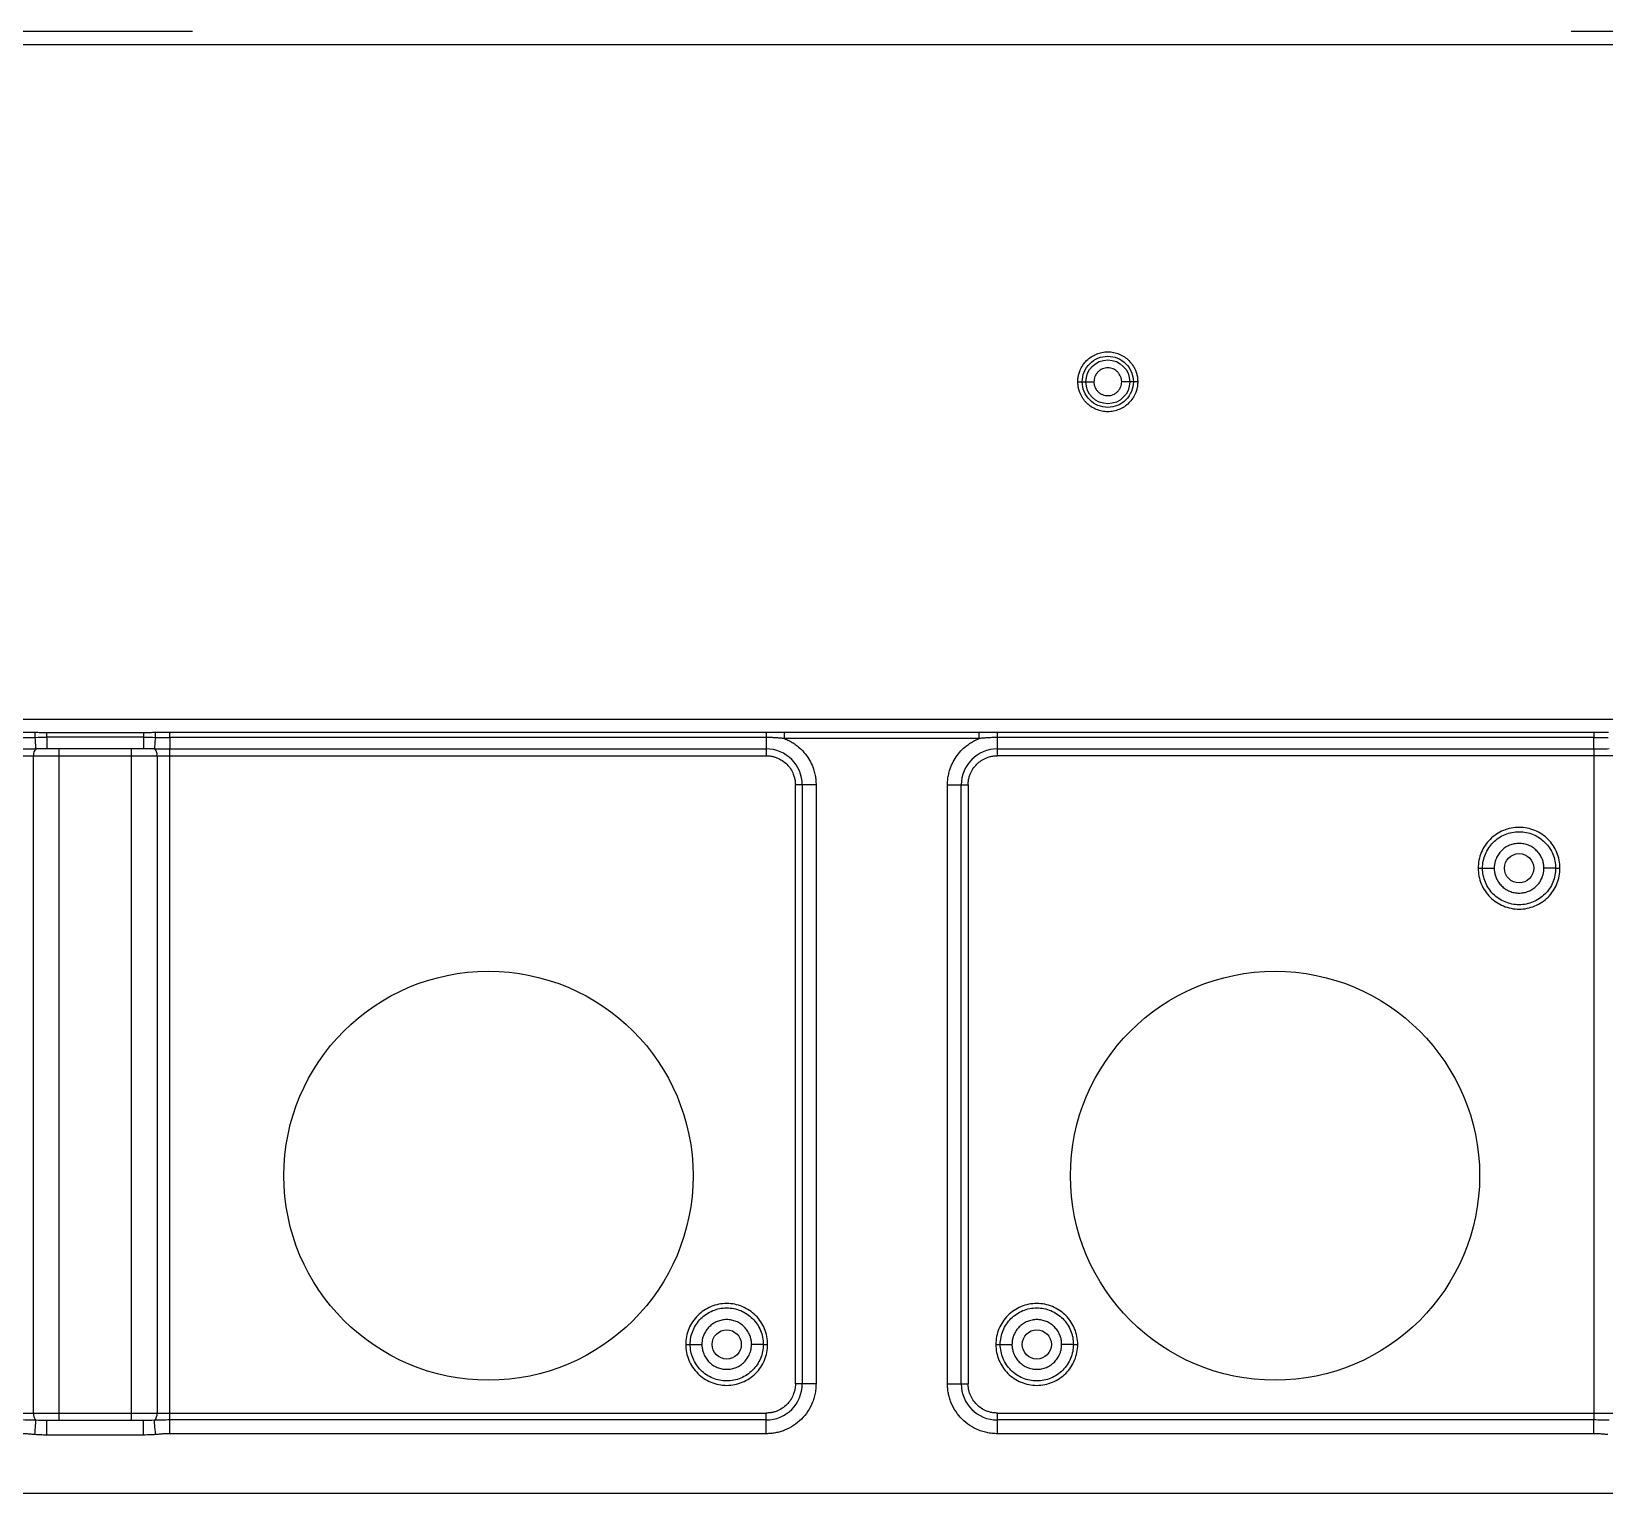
# Model space of a CAD drawing. Header units: millimetres. Extents: x -1 to 1576, y 30 to 633.
# Drawn here: x 1299.5 to 1407.1, y 30.4 to 130.5 of the extents above; entities that cross this region are included whole.
import ezdxf

# ---------------------------------------------------------------- set-up
doc = ezdxf.new("R2010")
doc.units = ezdxf.units.MM

msp = doc.modelspace()

# ---------------------------------------------------------------- linework, layer by layer
at = {"color": 7, "linetype": 'Continuous', "lineweight": 25}
for p, q in [((1310.47, 130.5), (1297.17, 130.5)), ((1418.11, 130.5), (1404.81, 130.5)), ((1189.77, 129.61), (1474.34, 129.61)), ((1182.27, 83.41), (1427.52, 83.41)), ((1300.51, 82.51), (1307.13, 82.51)), ((1307.13, 82.18), (1300.51, 82.18)), ((1308.92, 82.52), (1349.73, 82.52)), ((1349.73, 82.16), (1308.92, 82.16)), ((1349.73, 82.16), (1349.73, 80.91)), ((1350.99, 82.53), (1364.29, 82.53)), ((1364.29, 82.09), (1350.99, 82.09)), ((1365.55, 82.52), (1406.36, 82.52)), ((1406.36, 82.16), (1365.55, 82.16)), ((1365.55, 80.91), (1365.55, 82.16)), ((1257.91, 80.91), (1349.73, 80.91)), ((1299.6, 35.91), (1299.6, 80.91)), ((1300.46, 81.41), (1300.51, 81.42)), ((1300.51, 81.41), (1307.13, 81.41)), ((1301.34, 81.41), (1301.34, 35.41)), ((1306.3, 35.41), (1306.3, 81.41)), ((1307.13, 81.42), (1307.18, 81.41)), ((1308.05, 80.91), (1308.05, 35.91)), ((1308.92, 81.38), (1349.73, 81.38)), ((1308.92, 35.44), (1308.92, 81.38)), ((1365.55, 81.38), (1406.36, 81.38)), ((1426.61, 80.91), (1365.55, 80.91)), ((1406.36, 81.38), (1406.36, 35.44)), ((1353.15, 78.91), (1351.73, 78.91)), ((1351.73, 37.91), (1351.73, 78.91)), ((1352.2, 78.91), (1352.2, 37.91)), ((1353.15, 78.91), (1353.15, 37.91)), ((1362.14, 37.91), (1362.14, 78.91)), ((1362.14, 78.91), (1363.55, 78.91)), ((1363.08, 37.91), (1363.08, 78.91)), ((1363.55, 78.91), (1363.55, 37.91)), ((1353.15, 37.91), (1351.73, 37.91)), ((1362.14, 37.91), (1363.55, 37.91)), ((1257.91, 35.91), (1349.73, 35.91)), ((1349.73, 34.5), (1349.73, 35.91)), ((1365.55, 34.5), (1365.55, 35.91)), ((1365.55, 35.91), (1457.37, 35.91)), ((1307.13, 35.41), (1300.51, 35.41)), ((1307.18, 35.41), (1307.13, 35.41)), ((1349.73, 35.44), (1308.92, 35.44)), ((1349.73, 34.5), (1308.92, 34.5)), ((1406.36, 35.44), (1365.55, 35.44)), ((1406.36, 34.5), (1365.55, 34.5)), ((1307.13, 34.41), (1300.51, 34.41)), ((1518.3, 30.4), (36.91, 30.4))]:
    msp.add_line(p, q, dxfattribs=at)
at = {"color": 141}
for centre, radius in [((1373.11, 106.51), 1.5), ((1401.25, 73.21), 1), ((1347.03, 40.61), 1), ((1368.25, 40.61), 1)]:
    msp.add_circle(centre, radius, dxfattribs=at)
at = {"color": 7, "linetype": 'Continuous', "lineweight": 25}
for centre in [(1330.73, 52.16), (1384.55, 52.16)]:
    msp.add_circle(centre, 14, dxfattribs=at)
for centre, radius, start, end in [((1300.15, 80.99), 0.562, 132.435, 187.8232), ((1307.49, 80.99), 0.562, 352.1767, 47.5651), ((1349.73, 78.91), 2.47, 360, 90), ((1365.55, 78.91), 2.47, 90, 180), ((1349.73, 37.91), 2.47, 270, 360), ((1365.55, 37.91), 2.47, 180, 270), ((1300.15, 35.84), 0.562, 172.1767, 227.5651), ((1307.49, 35.84), 0.562, 312.435, 7.8232)]:
    msp.add_arc(centre, radius, start, end, dxfattribs=at)
for points, knots in [([(1371.06, 106.51), (1371.06, 106.56), (1371.06, 106.65), (1371.07, 106.78), (1371.09, 106.91), (1371.12, 107.04), (1371.16, 107.17), (1371.24, 107.38), (1371.39, 107.66), (1371.65, 107.97), (1371.96, 108.23), (1372.32, 108.42), (1372.7, 108.54), (1373.11, 108.58), (1373.51, 108.54), (1373.89, 108.42), (1374.25, 108.23), (1374.56, 107.97), (1374.82, 107.66), (1374.99, 107.34), (1375.09, 107.05), (1375.15, 106.78), (1375.15, 106.6), (1375.16, 106.51)], [0, 0, 0, 0, 0.021001, 0.041825, 0.062563, 0.083305, 0.104142, 0.125164, 0.187555, 0.250028, 0.312439, 0.374929, 0.437395, 0.499944, 0.562411, 0.624955, 0.687397, 0.749921, 0.812359, 0.874874, 0.916686, 0.958152, 1, 1, 1, 1]), ([(1371.36, 106.51), (1371.36, 106.74), (1371.4, 106.97), (1371.58, 107.39), (1371.71, 107.59), (1372.03, 107.91), (1372.22, 108.04), (1372.65, 108.22), (1372.88, 108.26), (1373.34, 108.26), (1373.56, 108.22), (1373.99, 108.04), (1374.18, 107.91), (1374.51, 107.59), (1374.63, 107.39), (1374.81, 106.97), (1374.86, 106.74), (1374.86, 106.51)], [0, 0, 0, 0, 0.125, 0.125, 0.25, 0.25, 0.375, 0.375, 0.5, 0.5, 0.625, 0.625, 0.75, 0.75, 0.875, 0.875, 1, 1, 1, 1]), ([(1374.06, 106.51), (1374.06, 106.54), (1374.05, 106.61), (1374.04, 106.7), (1374.02, 106.79), (1373.97, 106.91), (1373.9, 107.04), (1373.78, 107.19), (1373.64, 107.31), (1373.42, 107.43), (1373.11, 107.49), (1372.79, 107.43), (1372.57, 107.31), (1372.43, 107.19), (1372.31, 107.04), (1372.22, 106.88), (1372.17, 106.7), (1372.16, 106.58), (1372.16, 106.51)], [0, 0, 0, 0, 0.031455, 0.062626, 0.093818, 0.125337, 0.187777, 0.250402, 0.31285, 0.375475, 0.500072, 0.624659, 0.687104, 0.749734, 0.81218, 0.874804, 0.937355, 1, 1, 1, 1]), ([(1375.16, 106.51), (1375.16, 106.47), (1375.15, 106.38), (1375.14, 106.24), (1375.12, 106.11), (1375.09, 105.98), (1375.05, 105.85), (1374.97, 105.64), (1374.82, 105.37), (1374.56, 105.05), (1374.25, 104.8), (1373.9, 104.61), (1373.51, 104.49), (1373.11, 104.45), (1372.7, 104.49), (1372.32, 104.61), (1371.96, 104.8), (1371.65, 105.05), (1371.39, 105.37), (1371.22, 105.68), (1371.12, 105.98), (1371.07, 106.24), (1371.06, 106.42), (1371.06, 106.51)], [0, 0, 0, 0, 0.021003, 0.04183, 0.06257, 0.083315, 0.104155, 0.12518, 0.187609, 0.250123, 0.312557, 0.375069, 0.437529, 0.500074, 0.562535, 0.625076, 0.687501, 0.750011, 0.812416, 0.874903, 0.916705, 0.958162, 1, 1, 1, 1]), ([(1371.06, 106.51), (1371.13, 106.51), (1371.21, 106.51), (1371.32, 106.51), (1371.36, 106.51), (1371.36, 106.51)], [0, 0, 0, 0, 0.5, 0.5, 1, 1, 1, 1]), ([(1371.06, 106.51), (1371.13, 106.51), (1371.21, 106.51), (1371.32, 106.51), (1371.36, 106.51), (1371.36, 106.51)], [0, 0, 0, 0, 0.5, 0.5, 1, 1, 1, 1]), ([(1371.36, 106.51), (1371.36, 106.51), (1371.44, 106.51), (1371.74, 106.51), (1371.95, 106.51), (1372.16, 106.51)], [0, 0, 0, 0, 0.5, 0.5, 1, 1, 1, 1]), ([(1374.86, 106.51), (1374.86, 106.28), (1374.81, 106.05), (1374.63, 105.63), (1374.51, 105.44), (1374.18, 105.11), (1373.99, 104.98), (1373.56, 104.81), (1373.34, 104.76), (1372.88, 104.76), (1372.65, 104.81), (1372.22, 104.98), (1372.03, 105.11), (1371.71, 105.44), (1371.58, 105.63), (1371.4, 106.05), (1371.36, 106.28), (1371.36, 106.51)], [0, 0, 0, 0, 0.125, 0.125, 0.25, 0.25, 0.375, 0.375, 0.5, 0.5, 0.625, 0.625, 0.75, 0.75, 0.875, 0.875, 1, 1, 1, 1]), ([(1372.16, 106.51), (1372.16, 106.48), (1372.16, 106.42), (1372.17, 106.33), (1372.2, 106.24), (1372.24, 106.12), (1372.31, 105.98), (1372.43, 105.84), (1372.57, 105.72), (1372.79, 105.6), (1373.11, 105.54), (1373.42, 105.6), (1373.64, 105.72), (1373.78, 105.84), (1373.9, 105.98), (1373.99, 106.15), (1374.05, 106.33), (1374.05, 106.45), (1374.06, 106.51)], [0, 0, 0, 0, 0.0314548, 0.0626251, 0.0938167, 0.125335, 0.1877756, 0.2503996, 0.3128473, 0.375471, 0.5000681, 0.6246608, 0.6871074, 0.7497383, 0.8121839, 0.8748061, 0.9373565, 1, 1, 1, 1]), ([(1374.86, 106.51), (1374.86, 106.51), (1374.77, 106.51), (1374.47, 106.51), (1374.27, 106.51), (1374.06, 106.51)], [0, 0, 0, 0, 0.5, 0.5, 1, 1, 1, 1]), ([(1375.16, 106.51), (1375.08, 106.51), (1375, 106.51), (1374.89, 106.51), (1374.86, 106.51), (1374.86, 106.51)], [0, 0, 0, 0, 0.5, 0.5, 1, 1, 1, 1]), ([(1298.72, 82.52), (1298.86, 82.52), (1299.19, 82.52), (1299.53, 82.52), (1299.72, 82.52)], [0, 0, 0, 0, 0.420029, 1, 1, 1, 1]), ([(1299.77, 81.4), (1299.77, 81.44), (1299.76, 81.53), (1299.74, 81.8), (1299.73, 81.98), (1299.71, 82.17)], [0, 0, 0, 0, 0.5, 0.5, 1, 1, 1, 1]), ([(1299.72, 82.52), (1299.84, 82.52), (1300.1, 82.51), (1300.36, 82.51), (1300.51, 82.51)], [0, 0, 0, 0, 0.4515176, 1, 1, 1, 1]), ([(1300.51, 82.18), (1300.51, 81.96), (1300.51, 81.77), (1300.51, 81.49), (1300.51, 81.41), (1300.51, 81.41)], [0, 0, 0, 0, 0.5, 0.5, 1, 1, 1, 1]), ([(1307.13, 82.51), (1307.28, 82.51), (1307.54, 82.51), (1307.8, 82.52), (1307.92, 82.52)], [0, 0, 0, 0, 0.548204, 1, 1, 1, 1]), ([(1307.13, 82.18), (1307.13, 81.96), (1307.13, 81.77), (1307.13, 81.49), (1307.13, 81.41), (1307.13, 81.41)], [0, 0, 0, 0, 0.5, 0.5, 1, 1, 1, 1]), ([(1307.93, 82.17), (1307.92, 81.98), (1307.9, 81.8), (1307.88, 81.53), (1307.87, 81.44), (1307.87, 81.4)], [0, 0, 0, 0, 0.5, 0.5, 1, 1, 1, 1]), ([(1307.92, 82.52), (1308.12, 82.52), (1308.45, 82.52), (1308.78, 82.52), (1308.92, 82.52)], [0, 0, 0, 0, 0.581022, 1, 1, 1, 1]), ([(1308.92, 82.16), (1308.92, 81.98), (1308.92, 81.82), (1308.92, 81.55), (1308.92, 81.44), (1308.92, 81.38)], [0, 0, 0, 0, 0.5, 0.5, 1, 1, 1, 1]), ([(1349.73, 82.52), (1349.82, 82.52), (1350.03, 82.52), (1350.37, 82.52), (1350.69, 82.53), (1350.91, 82.53), (1350.99, 82.53)], [0, 0, 0, 0, 0.221414, 0.492164, 0.7995, 1, 1, 1, 1]), ([(1350.99, 82.09), (1350.9, 82.1), (1350.73, 82.12), (1350.48, 82.13), (1350.23, 82.15), (1349.98, 82.16), (1349.81, 82.16), (1349.73, 82.16)], [0, 0, 0, 0, 0.206312, 0.4081642, 0.6068367, 0.8036604, 1, 1, 1, 1]), ([(1350.99, 82.09), (1350.99, 82.18), (1350.99, 82.27), (1350.99, 82.42), (1350.99, 82.49), (1350.99, 82.53)], [0, 0, 0, 0, 0.5, 0.5, 1, 1, 1, 1]), ([(1350.99, 82.09), (1351.04, 82.07), (1351.14, 82.02), (1351.29, 81.95), (1351.44, 81.87), (1351.58, 81.79), (1351.72, 81.69), (1351.94, 81.52), (1352.24, 81.25), (1352.57, 80.84), (1352.83, 80.39), (1352.99, 79.96), (1353.09, 79.57), (1353.14, 79.24), (1353.14, 79.02), (1353.15, 78.91)], [0, 0, 0, 0, 0.040883, 0.08158, 0.122187, 0.162802, 0.203521, 0.244441, 0.372171, 0.500035, 0.627766, 0.75563, 0.837187, 0.918385, 1, 1, 1, 1]), ([(1362.14, 78.91), (1362.14, 78.97), (1362.14, 79.08), (1362.15, 79.24), (1362.17, 79.41), (1362.2, 79.57), (1362.24, 79.73), (1362.31, 80.01), (1362.46, 80.39), (1362.72, 80.84), (1363.04, 81.25), (1363.38, 81.56), (1363.7, 81.79), (1363.99, 81.96), (1364.19, 82.04), (1364.29, 82.09)], [0, 0, 0, 0, 0.040883, 0.08158, 0.122187, 0.162802, 0.203521, 0.244441, 0.372171, 0.500035, 0.627766, 0.75563, 0.837187, 0.918385, 1, 1, 1, 1]), ([(1364.29, 82.53), (1364.38, 82.53), (1364.59, 82.53), (1364.92, 82.52), (1365.25, 82.52), (1365.46, 82.52), (1365.55, 82.52)], [0, 0, 0, 0, 0.200515, 0.50786, 0.778848, 1, 1, 1, 1]), ([(1364.29, 82.53), (1364.29, 82.49), (1364.29, 82.42), (1364.29, 82.27), (1364.29, 82.18), (1364.29, 82.09)], [0, 0, 0, 0, 0.5, 0.5, 1, 1, 1, 1]), ([(1365.55, 82.16), (1365.45, 82.16), (1365.24, 82.16), (1364.93, 82.14), (1364.61, 82.12), (1364.4, 82.1), (1364.29, 82.09)], [0, 0, 0, 0, 0.2454569, 0.4921991, 0.7428677, 1, 1, 1, 1]), ([(1406.36, 82.52), (1406.5, 82.52), (1406.83, 82.52), (1407.17, 82.52), (1407.36, 82.52)], [0, 0, 0, 0, 0.420029, 1, 1, 1, 1]), ([(1406.36, 81.38), (1406.36, 81.44), (1406.36, 81.55), (1406.36, 81.82), (1406.36, 81.98), (1406.36, 82.16)], [0, 0, 0, 0, 0.5, 0.5, 1, 1, 1, 1]), ([(1349.73, 80.91), (1349.77, 80.91), (1349.86, 80.91), (1349.98, 80.9), (1350.11, 80.88), (1350.23, 80.85), (1350.35, 80.82), (1350.56, 80.74), (1350.84, 80.6), (1351.15, 80.34), (1351.41, 80.02), (1351.58, 79.7), (1351.67, 79.41), (1351.72, 79.16), (1351.73, 79), (1351.73, 78.91)], [0, 0, 0, 0, 0.0402761, 0.0802426, 0.1200582, 0.159883, 0.1998773, 0.2401994, 0.3700431, 0.5000574, 0.6299012, 0.7599156, 0.8401208, 0.919721, 1, 1, 1, 1]), ([(1363.55, 78.91), (1363.55, 78.96), (1363.55, 79.04), (1363.57, 79.16), (1363.58, 79.29), (1363.61, 79.41), (1363.65, 79.53), (1363.72, 79.74), (1363.87, 80.02), (1364.13, 80.34), (1364.44, 80.6), (1364.76, 80.76), (1365.05, 80.86), (1365.3, 80.9), (1365.47, 80.91), (1365.55, 80.91)], [0, 0, 0, 0, 0.040276, 0.080243, 0.120058, 0.159883, 0.199877, 0.240199, 0.370043, 0.500057, 0.629901, 0.759916, 0.840121, 0.919721, 1, 1, 1, 1]), ([(1404.05, 73.21), (1404.05, 73.58), (1403.98, 73.95), (1403.7, 74.62), (1403.49, 74.93), (1402.97, 75.45), (1402.66, 75.66), (1401.98, 75.94), (1401.62, 76.01), (1400.88, 76.01), (1400.52, 75.94), (1399.84, 75.66), (1399.53, 75.45), (1399.01, 74.93), (1398.8, 74.62), (1398.52, 73.95), (1398.45, 73.58), (1398.45, 73.21)], [0, 0, 0, 0, 0.125, 0.125, 0.25, 0.25, 0.375, 0.375, 0.5, 0.5, 0.625, 0.625, 0.75, 0.75, 0.875, 0.875, 1, 1, 1, 1]), ([(1398.75, 73.21), (1398.75, 73.54), (1398.82, 73.87), (1399.07, 74.47), (1399.25, 74.75), (1399.71, 75.21), (1399.99, 75.4), (1400.6, 75.65), (1400.92, 75.71), (1401.58, 75.71), (1401.91, 75.65), (1402.51, 75.4), (1402.79, 75.21), (1403.25, 74.75), (1403.44, 74.47), (1403.69, 73.87), (1403.75, 73.54), (1403.75, 73.21)], [0, 0, 0, 0, 0.125, 0.125, 0.25, 0.25, 0.375, 0.375, 0.5, 0.5, 0.625, 0.625, 0.75, 0.75, 0.875, 0.875, 1, 1, 1, 1]), ([(1402.95, 73.21), (1402.95, 73.26), (1402.95, 73.35), (1402.93, 73.48), (1402.91, 73.61), (1402.87, 73.74), (1402.8, 73.93), (1402.67, 74.16), (1402.46, 74.42), (1402.2, 74.64), (1401.91, 74.79), (1401.59, 74.89), (1401.25, 74.92), (1400.92, 74.89), (1400.6, 74.79), (1400.3, 74.64), (1400.04, 74.42), (1399.83, 74.16), (1399.69, 73.9), (1399.6, 73.65), (1399.56, 73.44), (1399.55, 73.29), (1399.55, 73.21)], [0, 0, 0, 0, 0.025179, 0.05013, 0.075011, 0.099978, 0.125186, 0.187587, 0.250092, 0.312501, 0.37501, 0.437474, 0.50004, 0.562505, 0.625066, 0.687464, 0.749971, 0.812374, 0.874873, 0.916678, 0.958145, 1, 1, 1, 1]), ([(1398.45, 73.21), (1398.45, 72.85), (1398.52, 72.48), (1398.8, 71.8), (1399.01, 71.49), (1399.53, 70.97), (1399.84, 70.77), (1400.52, 70.49), (1400.88, 70.41), (1401.62, 70.41), (1401.98, 70.49), (1402.66, 70.77), (1402.97, 70.97), (1403.49, 71.49), (1403.7, 71.8), (1403.98, 72.48), (1404.05, 72.85), (1404.05, 73.21)], [0, 0, 0, 0, 0.125, 0.125, 0.25, 0.25, 0.375, 0.375, 0.5, 0.5, 0.625, 0.625, 0.75, 0.75, 0.875, 0.875, 1, 1, 1, 1]), ([(1398.45, 73.21), (1398.53, 73.21), (1398.61, 73.21), (1398.72, 73.21), (1398.75, 73.21), (1398.75, 73.21)], [0, 0, 0, 0, 0.5, 0.5, 1, 1, 1, 1]), ([(1403.75, 73.21), (1403.75, 72.89), (1403.69, 72.56), (1403.44, 71.95), (1403.25, 71.68), (1402.79, 71.21), (1402.51, 71.03), (1401.91, 70.78), (1401.58, 70.71), (1400.92, 70.71), (1400.6, 70.78), (1399.99, 71.03), (1399.71, 71.21), (1399.25, 71.68), (1399.07, 71.95), (1398.82, 72.56), (1398.75, 72.89), (1398.75, 73.21)], [0, 0, 0, 0, 0.125, 0.125, 0.25, 0.25, 0.375, 0.375, 0.5, 0.5, 0.625, 0.625, 0.75, 0.75, 0.875, 0.875, 1, 1, 1, 1]), ([(1398.75, 73.21), (1398.75, 73.21), (1398.84, 73.21), (1399.13, 73.21), (1399.34, 73.21), (1399.55, 73.21)], [0, 0, 0, 0, 0.5, 0.5, 1, 1, 1, 1]), ([(1399.55, 73.21), (1399.55, 73.17), (1399.55, 73.08), (1399.57, 72.95), (1399.6, 72.82), (1399.63, 72.69), (1399.7, 72.5), (1399.83, 72.26), (1400.04, 72), (1400.3, 71.79), (1400.6, 71.63), (1400.92, 71.53), (1401.25, 71.5), (1401.58, 71.53), (1401.91, 71.63), (1402.2, 71.79), (1402.46, 72), (1402.67, 72.26), (1402.81, 72.53), (1402.9, 72.77), (1402.94, 72.99), (1402.95, 73.14), (1402.95, 73.21)], [0, 0, 0, 0, 0.025108, 0.050018, 0.074887, 0.09987, 0.125122, 0.187514, 0.250079, 0.312484, 0.374988, 0.437452, 0.500017, 0.562482, 0.625047, 0.687453, 0.749962, 0.812367, 0.874868, 0.916676, 0.958145, 1, 1, 1, 1]), ([(1403.75, 73.21), (1403.75, 73.21), (1403.66, 73.21), (1403.37, 73.21), (1403.16, 73.21), (1402.95, 73.21)], [0, 0, 0, 0, 0.5, 0.5, 1, 1, 1, 1]), ([(1403.75, 73.21), (1403.75, 73.21), (1403.78, 73.21), (1403.89, 73.21), (1403.97, 73.21), (1404.05, 73.21)], [0, 0, 0, 0, 0.5, 0.5, 1, 1, 1, 1]), ([(1349.83, 40.61), (1349.83, 40.98), (1349.76, 41.35), (1349.48, 42.02), (1349.27, 42.33), (1348.75, 42.85), (1348.44, 43.06), (1347.76, 43.34), (1347.4, 43.41), (1346.66, 43.41), (1346.3, 43.34), (1345.62, 43.06), (1345.31, 42.85), (1344.79, 42.33), (1344.58, 42.02), (1344.3, 41.35), (1344.23, 40.98), (1344.23, 40.61)], [0, 0, 0, 0, 0.125, 0.125, 0.25, 0.25, 0.375, 0.375, 0.5, 0.5, 0.625, 0.625, 0.75, 0.75, 0.875, 0.875, 1, 1, 1, 1]), ([(1344.53, 40.61), (1344.53, 40.94), (1344.6, 41.27), (1344.85, 41.87), (1345.03, 42.15), (1345.49, 42.61), (1345.77, 42.8), (1346.38, 43.05), (1346.7, 43.11), (1347.36, 43.11), (1347.69, 43.05), (1348.29, 42.8), (1348.57, 42.61), (1349.03, 42.15), (1349.22, 41.87), (1349.47, 41.27), (1349.53, 40.94), (1349.53, 40.61)], [0, 0, 0, 0, 0.125, 0.125, 0.25, 0.25, 0.375, 0.375, 0.5, 0.5, 0.625, 0.625, 0.75, 0.75, 0.875, 0.875, 1, 1, 1, 1]), ([(1371.05, 40.61), (1371.05, 40.98), (1370.98, 41.35), (1370.7, 42.02), (1370.49, 42.33), (1369.97, 42.85), (1369.66, 43.06), (1368.98, 43.34), (1368.62, 43.41), (1367.88, 43.41), (1367.52, 43.34), (1366.84, 43.06), (1366.53, 42.85), (1366.01, 42.33), (1365.8, 42.02), (1365.52, 41.35), (1365.45, 40.98), (1365.45, 40.61)], [0, 0, 0, 0, 0.125, 0.125, 0.25, 0.25, 0.375, 0.375, 0.5, 0.5, 0.625, 0.625, 0.75, 0.75, 0.875, 0.875, 1, 1, 1, 1]), ([(1365.75, 40.61), (1365.75, 40.94), (1365.82, 41.27), (1366.07, 41.87), (1366.25, 42.15), (1366.71, 42.61), (1366.99, 42.8), (1367.6, 43.05), (1367.92, 43.11), (1368.58, 43.11), (1368.91, 43.05), (1369.51, 42.8), (1369.79, 42.61), (1370.25, 42.15), (1370.44, 41.87), (1370.69, 41.27), (1370.75, 40.94), (1370.75, 40.61)], [0, 0, 0, 0, 0.125, 0.125, 0.25, 0.25, 0.375, 0.375, 0.5, 0.5, 0.625, 0.625, 0.75, 0.75, 0.875, 0.875, 1, 1, 1, 1]), ([(1348.73, 40.61), (1348.73, 40.66), (1348.73, 40.75), (1348.71, 40.88), (1348.69, 41.01), (1348.65, 41.14), (1348.58, 41.33), (1348.45, 41.56), (1348.24, 41.82), (1347.98, 42.04), (1347.69, 42.19), (1347.37, 42.29), (1347.03, 42.32), (1346.7, 42.29), (1346.38, 42.19), (1346.08, 42.04), (1345.82, 41.82), (1345.61, 41.56), (1345.47, 41.3), (1345.38, 41.05), (1345.34, 40.84), (1345.33, 40.69), (1345.33, 40.61)], [0, 0, 0, 0, 0.025179, 0.05013, 0.075011, 0.099978, 0.125186, 0.187587, 0.250092, 0.312501, 0.375011, 0.437474, 0.50004, 0.562505, 0.625066, 0.687464, 0.749971, 0.812374, 0.874873, 0.916678, 0.958145, 1, 1, 1, 1]), ([(1369.95, 40.61), (1369.95, 40.66), (1369.95, 40.75), (1369.93, 40.88), (1369.91, 41.01), (1369.87, 41.14), (1369.8, 41.33), (1369.67, 41.56), (1369.46, 41.82), (1369.2, 42.04), (1368.91, 42.19), (1368.59, 42.29), (1368.25, 42.32), (1367.92, 42.29), (1367.6, 42.19), (1367.3, 42.04), (1367.04, 41.82), (1366.83, 41.56), (1366.69, 41.3), (1366.6, 41.05), (1366.56, 40.84), (1366.55, 40.69), (1366.55, 40.61)], [0, 0, 0, 0, 0.025179, 0.05013, 0.075011, 0.099978, 0.125186, 0.187587, 0.250092, 0.312501, 0.375011, 0.437474, 0.50004, 0.562505, 0.625066, 0.687464, 0.749971, 0.812374, 0.874873, 0.916678, 0.958145, 1, 1, 1, 1]), ([(1344.23, 40.61), (1344.31, 40.61), (1344.39, 40.61), (1344.5, 40.61), (1344.53, 40.61), (1344.53, 40.61)], [0, 0, 0, 0, 0.5, 0.5, 1, 1, 1, 1]), ([(1344.23, 40.61), (1344.23, 40.25), (1344.3, 39.88), (1344.58, 39.2), (1344.79, 38.89), (1345.31, 38.37), (1345.62, 38.17), (1346.3, 37.89), (1346.66, 37.81), (1347.4, 37.81), (1347.76, 37.89), (1348.44, 38.17), (1348.75, 38.37), (1349.27, 38.89), (1349.48, 39.2), (1349.76, 39.88), (1349.83, 40.25), (1349.83, 40.61)], [0, 0, 0, 0, 0.125, 0.125, 0.25, 0.25, 0.375, 0.375, 0.5, 0.5, 0.625, 0.625, 0.75, 0.75, 0.875, 0.875, 1, 1, 1, 1]), ([(1349.53, 40.61), (1349.53, 40.29), (1349.47, 39.96), (1349.22, 39.35), (1349.03, 39.08), (1348.57, 38.61), (1348.29, 38.43), (1347.69, 38.18), (1347.36, 38.11), (1346.7, 38.11), (1346.38, 38.18), (1345.77, 38.43), (1345.49, 38.61), (1345.03, 39.08), (1344.85, 39.35), (1344.6, 39.96), (1344.53, 40.29), (1344.53, 40.61)], [0, 0, 0, 0, 0.125, 0.125, 0.25, 0.25, 0.375, 0.375, 0.5, 0.5, 0.625, 0.625, 0.75, 0.75, 0.875, 0.875, 1, 1, 1, 1]), ([(1344.53, 40.61), (1344.53, 40.61), (1344.62, 40.61), (1344.91, 40.61), (1345.12, 40.61), (1345.33, 40.61)], [0, 0, 0, 0, 0.5, 0.5, 1, 1, 1, 1]), ([(1344.53, 40.61), (1344.53, 40.61), (1344.62, 40.61), (1344.91, 40.61), (1345.12, 40.61), (1345.33, 40.61)], [0, 0, 0, 0, 0.5, 0.5, 1, 1, 1, 1]), ([(1345.33, 40.61), (1345.33, 40.57), (1345.33, 40.48), (1345.35, 40.35), (1345.38, 40.22), (1345.41, 40.09), (1345.48, 39.9), (1345.61, 39.66), (1345.82, 39.4), (1346.08, 39.19), (1346.38, 39.03), (1346.7, 38.93), (1347.03, 38.9), (1347.36, 38.93), (1347.69, 39.03), (1347.98, 39.19), (1348.24, 39.4), (1348.45, 39.66), (1348.59, 39.93), (1348.68, 40.17), (1348.72, 40.39), (1348.73, 40.54), (1348.73, 40.61)], [0, 0, 0, 0, 0.025108, 0.050018, 0.074887, 0.09987, 0.125122, 0.187514, 0.250079, 0.312484, 0.374988, 0.437452, 0.500017, 0.562482, 0.625047, 0.687453, 0.749962, 0.812367, 0.874868, 0.916676, 0.958145, 1, 1, 1, 1]), ([(1349.53, 40.61), (1349.53, 40.61), (1349.44, 40.61), (1349.15, 40.61), (1348.94, 40.61), (1348.73, 40.61)], [0, 0, 0, 0, 0.5, 0.5, 1, 1, 1, 1]), ([(1349.53, 40.61), (1349.53, 40.61), (1349.56, 40.61), (1349.67, 40.61), (1349.75, 40.61), (1349.83, 40.61)], [0, 0, 0, 0, 0.5, 0.5, 1, 1, 1, 1]), ([(1365.45, 40.61), (1365.53, 40.61), (1365.61, 40.61), (1365.72, 40.61), (1365.75, 40.61), (1365.75, 40.61)], [0, 0, 0, 0, 0.5, 0.5, 1, 1, 1, 1]), ([(1365.45, 40.61), (1365.45, 40.25), (1365.52, 39.88), (1365.8, 39.2), (1366.01, 38.89), (1366.53, 38.37), (1366.84, 38.17), (1367.52, 37.89), (1367.88, 37.81), (1368.62, 37.81), (1368.98, 37.89), (1369.66, 38.17), (1369.97, 38.37), (1370.49, 38.89), (1370.7, 39.2), (1370.98, 39.88), (1371.05, 40.25), (1371.05, 40.61)], [0, 0, 0, 0, 0.125, 0.125, 0.25, 0.25, 0.375, 0.375, 0.5, 0.5, 0.625, 0.625, 0.75, 0.75, 0.875, 0.875, 1, 1, 1, 1]), ([(1370.75, 40.61), (1370.75, 40.29), (1370.69, 39.96), (1370.44, 39.35), (1370.25, 39.08), (1369.79, 38.61), (1369.51, 38.43), (1368.91, 38.18), (1368.58, 38.11), (1367.92, 38.11), (1367.6, 38.18), (1366.99, 38.43), (1366.71, 38.61), (1366.25, 39.08), (1366.07, 39.35), (1365.82, 39.96), (1365.75, 40.29), (1365.75, 40.61)], [0, 0, 0, 0, 0.125, 0.125, 0.25, 0.25, 0.375, 0.375, 0.5, 0.5, 0.625, 0.625, 0.75, 0.75, 0.875, 0.875, 1, 1, 1, 1]), ([(1365.75, 40.61), (1365.75, 40.61), (1365.84, 40.61), (1366.13, 40.61), (1366.34, 40.61), (1366.55, 40.61)], [0, 0, 0, 0, 0.5, 0.5, 1, 1, 1, 1]), ([(1366.55, 40.61), (1366.55, 40.57), (1366.55, 40.48), (1366.57, 40.35), (1366.6, 40.22), (1366.63, 40.09), (1366.7, 39.9), (1366.83, 39.66), (1367.04, 39.4), (1367.3, 39.19), (1367.6, 39.03), (1367.92, 38.93), (1368.25, 38.9), (1368.58, 38.93), (1368.91, 39.03), (1369.2, 39.19), (1369.46, 39.4), (1369.67, 39.66), (1369.81, 39.93), (1369.9, 40.17), (1369.94, 40.39), (1369.95, 40.54), (1369.95, 40.61)], [0, 0, 0, 0, 0.025108, 0.050018, 0.074887, 0.09987, 0.125122, 0.187514, 0.250079, 0.312484, 0.374988, 0.437452, 0.500017, 0.562482, 0.625047, 0.687453, 0.749962, 0.812367, 0.874868, 0.916676, 0.958145, 1, 1, 1, 1]), ([(1370.75, 40.61), (1370.75, 40.61), (1370.66, 40.61), (1370.37, 40.61), (1370.16, 40.61), (1369.95, 40.61)], [0, 0, 0, 0, 0.5, 0.5, 1, 1, 1, 1]), ([(1370.75, 40.61), (1370.75, 40.61), (1370.78, 40.61), (1370.89, 40.61), (1370.97, 40.61), (1371.05, 40.61)], [0, 0, 0, 0, 0.5, 0.5, 1, 1, 1, 1]), ([(1353.15, 37.91), (1353.14, 37.85), (1353.14, 37.73), (1353.13, 37.54), (1353.1, 37.36), (1353.07, 37.18), (1353.02, 37.01), (1352.97, 36.83), (1352.85, 36.5), (1352.61, 36.02), (1352.16, 35.48), (1351.62, 35.04), (1351.11, 34.77), (1350.68, 34.63), (1350.37, 34.55), (1350.05, 34.51), (1349.84, 34.5), (1349.73, 34.5)], [0, 0, 0, 0, 0.034552, 0.068858, 0.103016, 0.137128, 0.171294, 0.205615, 0.240191, 0.37006, 0.500029, 0.629897, 0.759866, 0.820152, 0.879909, 0.939678, 1, 1, 1, 1]), ([(1351.73, 37.91), (1351.73, 37.87), (1351.73, 37.79), (1351.72, 37.66), (1351.7, 37.54), (1351.67, 37.42), (1351.63, 37.3), (1351.56, 37.09), (1351.42, 36.81), (1351.15, 36.49), (1350.84, 36.23), (1350.52, 36.06), (1350.23, 35.97), (1349.98, 35.92), (1349.82, 35.92), (1349.73, 35.91)], [0, 0, 0, 0, 0.0402761, 0.0802426, 0.1200582, 0.159883, 0.1998773, 0.2401994, 0.3700431, 0.5000574, 0.6299012, 0.7599156, 0.8401208, 0.919721, 1, 1, 1, 1]), ([(1365.55, 34.5), (1365.49, 34.5), (1365.37, 34.5), (1365.18, 34.52), (1365, 34.54), (1364.82, 34.58), (1364.64, 34.62), (1364.47, 34.67), (1364.13, 34.8), (1363.66, 35.04), (1363.12, 35.48), (1362.68, 36.02), (1362.41, 36.54), (1362.27, 36.96), (1362.19, 37.27), (1362.15, 37.59), (1362.14, 37.81), (1362.14, 37.91)], [0, 0, 0, 0, 0.034552, 0.068858, 0.103016, 0.137128, 0.171294, 0.205615, 0.240191, 0.37006, 0.500029, 0.629897, 0.759866, 0.820152, 0.879909, 0.939678, 1, 1, 1, 1]), ([(1365.55, 35.91), (1365.51, 35.91), (1365.42, 35.92), (1365.3, 35.93), (1365.18, 35.95), (1365.05, 35.97), (1364.93, 36.01), (1364.73, 36.08), (1364.44, 36.23), (1364.13, 36.49), (1363.87, 36.81), (1363.7, 37.13), (1363.61, 37.41), (1363.56, 37.66), (1363.55, 37.83), (1363.55, 37.91)], [0, 0, 0, 0, 0.040276, 0.080243, 0.120058, 0.159883, 0.199877, 0.240199, 0.370043, 0.500057, 0.629901, 0.759916, 0.840121, 0.919721, 1, 1, 1, 1]), ([(1299.69, 34.44), (1299.61, 34.45), (1299.44, 34.46), (1299.19, 34.48), (1298.96, 34.5), (1298.8, 34.5), (1298.72, 34.5)], [0, 0, 0, 0, 0.26275, 0.514851, 0.767475, 1, 1, 1, 1]), ([(1299.69, 34.44), (1299.71, 34.67), (1299.73, 34.9), (1299.76, 35.26), (1299.77, 35.38), (1299.77, 35.42)], [0, 0, 0, 0, 0.5, 0.5, 1, 1, 1, 1]), ([(1300.51, 34.41), (1300.51, 34.54), (1300.51, 34.67), (1300.51, 34.92), (1300.51, 35.03), (1300.51, 35.21), (1300.51, 35.29), (1300.51, 35.39), (1300.51, 35.41), (1300.51, 35.41)], [0, 0, 0, 0, 0.25, 0.25, 0.5, 0.5, 0.75, 0.75, 1, 1, 1, 1]), ([(1307.13, 34.41), (1307.13, 34.67), (1307.13, 34.94), (1307.13, 35.31), (1307.13, 35.41), (1307.13, 35.41)], [0, 0, 0, 0, 0.5, 0.5, 1, 1, 1, 1]), ([(1307.95, 34.44), (1307.93, 34.67), (1307.91, 34.9), (1307.88, 35.26), (1307.87, 35.38), (1307.87, 35.42)], [0, 0, 0, 0, 0.5, 0.5, 1, 1, 1, 1]), ([(1308.92, 34.5), (1308.84, 34.5), (1308.69, 34.5), (1308.45, 34.48), (1308.2, 34.46), (1308.03, 34.45), (1307.95, 34.44)], [0, 0, 0, 0, 0.232371, 0.485289, 0.737412, 1, 1, 1, 1]), ([(1308.92, 34.5), (1308.92, 34.7), (1308.92, 34.91), (1308.92, 35.24), (1308.92, 35.37), (1308.92, 35.44)], [0, 0, 0, 0, 0.5, 0.5, 1, 1, 1, 1]), ([(1406.36, 34.5), (1406.36, 34.7), (1406.36, 34.91), (1406.36, 35.24), (1406.36, 35.37), (1406.36, 35.44)], [0, 0, 0, 0, 0.5, 0.5, 1, 1, 1, 1]), ([(1407.33, 34.44), (1407.25, 34.45), (1407.08, 34.46), (1406.83, 34.48), (1406.6, 34.5), (1406.44, 34.5), (1406.36, 34.5)], [0, 0, 0, 0, 0.26275, 0.514851, 0.767475, 1, 1, 1, 1]), ([(1300.51, 34.41), (1300.36, 34.41), (1300.09, 34.41), (1299.81, 34.43), (1299.69, 34.44)], [0, 0, 0, 0, 0.556213, 1, 1, 1, 1]), ([(1307.95, 34.44), (1307.89, 34.43), (1307.77, 34.43), (1307.58, 34.42), (1307.36, 34.41), (1307.21, 34.41), (1307.13, 34.41)], [0, 0, 0, 0, 0.207871, 0.443757, 0.707773, 1, 1, 1, 1])]:
    msp.add_open_spline(points, degree=3, knots=knots, dxfattribs=at)
for points in [[(1298.72, 82.16), (1299.05, 82.16), (1299.37, 82.17), (1299.71, 82.17)], [(1299.71, 82.17), (1299.71, 82.32), (1299.72, 82.45), (1299.72, 82.52)], [(1299.71, 82.17), (1299.98, 82.18), (1300.25, 82.18), (1300.51, 82.18)], [(1300.51, 82.18), (1300.51, 82.32), (1300.51, 82.45), (1300.51, 82.51)], [(1307.13, 82.51), (1307.13, 82.45), (1307.13, 82.32), (1307.13, 82.18)], [(1307.13, 82.18), (1307.4, 82.18), (1307.66, 82.18), (1307.93, 82.17)], [(1307.92, 82.52), (1307.93, 82.45), (1307.93, 82.32), (1307.93, 82.17)], [(1307.93, 82.17), (1308.27, 82.17), (1308.6, 82.16), (1308.92, 82.16)], [(1308.92, 82.16), (1308.92, 82.31), (1308.92, 82.45), (1308.92, 82.52)], [(1349.73, 82.52), (1349.73, 82.45), (1349.73, 82.31), (1349.73, 82.16)], [(1365.55, 82.16), (1365.55, 82.31), (1365.55, 82.45), (1365.55, 82.52)], [(1406.36, 82.52), (1406.36, 82.45), (1406.36, 82.31), (1406.36, 82.16)], [(1406.36, 82.16), (1406.69, 82.16), (1407.01, 82.17), (1407.35, 82.17)], [(1298.72, 81.38), (1299.09, 81.38), (1299.45, 81.39), (1299.77, 81.4)], [(1299.77, 81.4), (1300.01, 81.41), (1300.25, 81.41), (1300.51, 81.41)], [(1307.13, 81.41), (1307.39, 81.41), (1307.63, 81.41), (1307.87, 81.4)], [(1307.87, 81.4), (1308.19, 81.39), (1308.56, 81.38), (1308.92, 81.38)], [(1406.36, 81.38), (1406.73, 81.38), (1407.09, 81.39), (1407.41, 81.4)], [(1299.77, 35.42), (1299.45, 35.43), (1299.09, 35.44), (1298.72, 35.44)], [(1300.51, 35.41), (1300.25, 35.41), (1300.01, 35.41), (1299.77, 35.42)], [(1307.87, 35.42), (1307.63, 35.41), (1307.39, 35.41), (1307.13, 35.41)], [(1308.92, 35.44), (1308.56, 35.44), (1308.19, 35.43), (1307.87, 35.42)], [(1407.41, 35.42), (1407.09, 35.43), (1406.73, 35.44), (1406.36, 35.44)]]:
    msp.add_open_spline(points, degree=3, dxfattribs=at)

doc.saveas('drawing.dxf')
